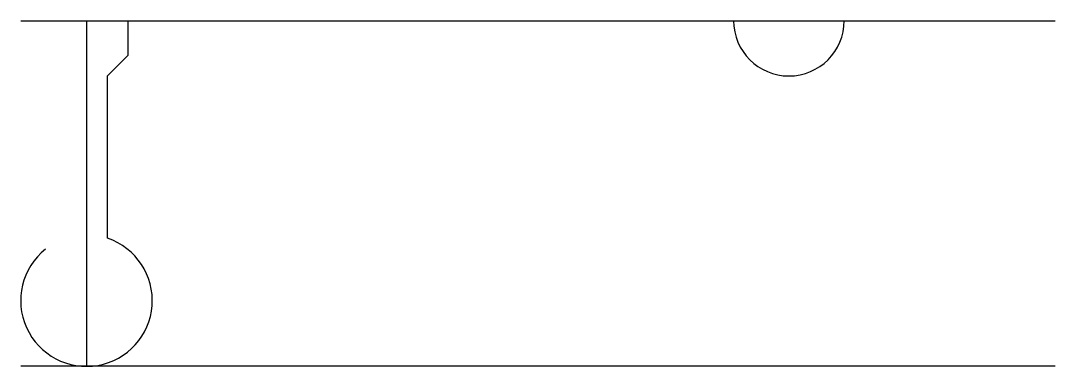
# Model space of a CAD drawing. Extents: x -10 to 140, y -50 to 0.
import ezdxf

# ---------------------------------------------------------------- set-up
doc = ezdxf.new("R2010")
doc.units = 0
doc.layers.get('0').update_dxf_attribs({"linetype": 'CONTINUOUS'})

msp = doc.modelspace()

# ---------------------------------------------------------------- linework, layer by layer
at = {"linetype": 'CONTINUOUS'}
for p, q in [((-9.51, 0), (140, 0)), ((0, 0), (0, -50)), ((6, 0), (93.5, 0)), ((6, -5), (6, 0)), ((109.5, 0), (140, 0)), ((3.04, -8), (6, -5)), ((3.04, -31.48), (3.04, -8)), ((140, -50), (-9.51, -50))]:
    msp.add_line(p, q, dxfattribs=at)
for centre, radius, start, end in [((101.5, 0), 8, 180, 0), ((-0.01, -40.49), 9.51, 128.6472, 71.2888)]:
    msp.add_arc(centre, radius, start, end, dxfattribs=at)

doc.saveas('drawing.dxf')
